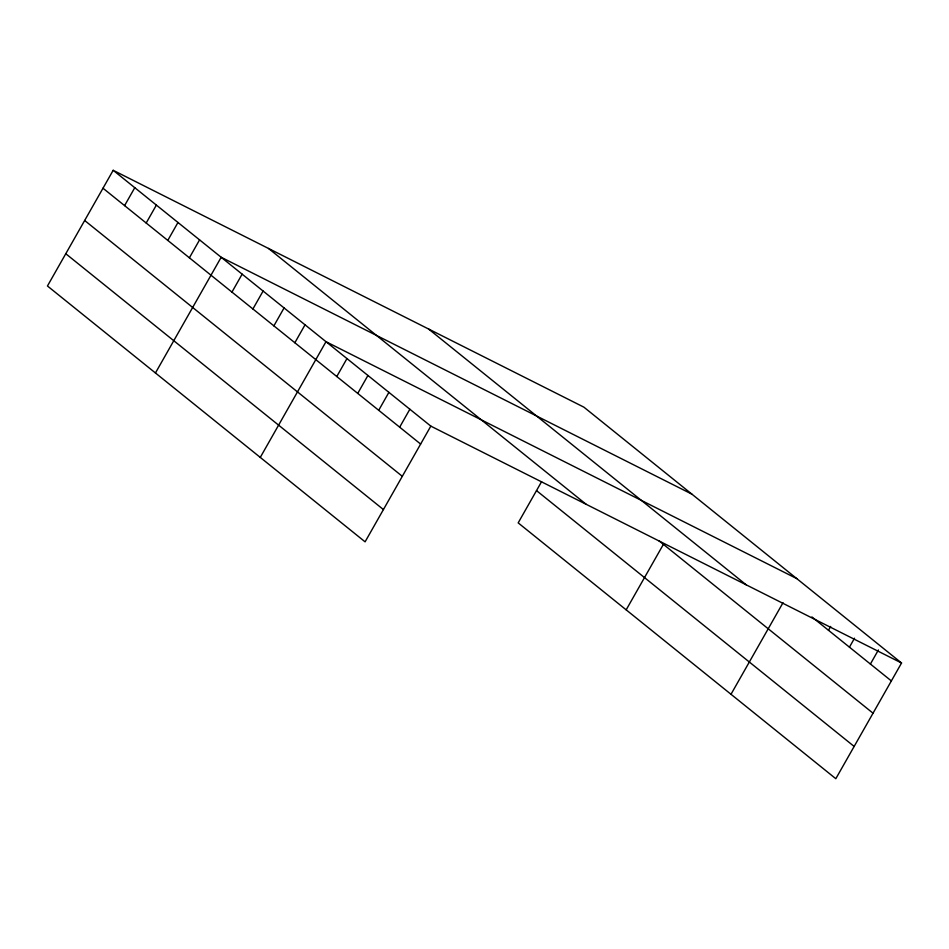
<?xml version="1.0" encoding="UTF-8"?>
<svg xmlns="http://www.w3.org/2000/svg" width="949" height="949" viewBox="0 0 949 949"><rect width="100%" height="100%" fill="white"/><g stroke="black" fill="none" stroke-linecap="round" stroke-linejoin="round"><path stroke-width="1.42" d="M113.18 170.298L47.45 285.993L365.092 541.832L430.822 426.125L113.18 170.298L583.908 407.168L901.55 663.007L835.82 778.702L518.178 522.875L541.594 481.653M124.592 205.613L134.782 187.688M146.193 223.015L156.371 205.091M167.795 240.405L177.973 222.481M189.397 257.808L199.575 239.883M155.446 372.981L221.176 257.274L691.904 494.156M231.959 292.09L242.137 274.166M252.92 308.971L263.098 291.046M273.881 325.863L284.071 307.939M294.854 342.743L305.032 324.819M260.275 457.406L325.993 341.699L796.733 578.582M336.776 376.516L346.966 358.592M357.737 393.396L367.927 375.472M378.71 410.288L388.888 392.364M399.671 427.169L409.849 409.244M626.174 609.851L663.398 544.346M731.003 694.277L783.02 602.71M828.477 630.278L830.66 626.435M849.438 647.159L854.527 638.202M870.399 664.051L878.406 649.958M430.822 426.125L901.55 663.007M811.917 616.945L891.372 680.931M428.568 329.006L746.211 584.833M658.843 540.681L873.033 713.197M268.52 248.46L586.162 504.299M536.505 490.609L854.147 746.436M102.99 188.222L420.632 444.061M84.663 220.488L402.305 476.315M65.778 253.727L383.42 509.566"/></g></svg>
